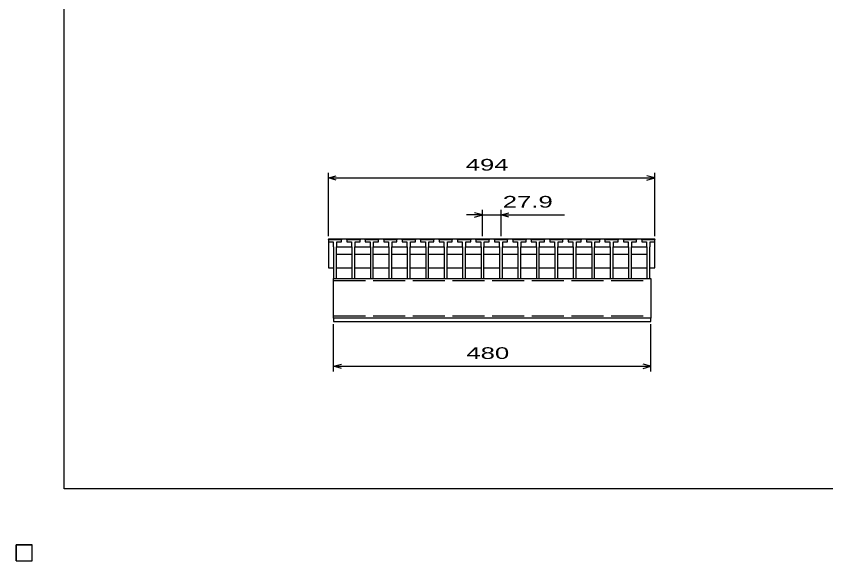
# Model space of a CAD drawing. Units: millimetres, scale not verified. Extents: x -1456 to 1385, y -1026 to 843.
# Drawn here: x -1456 to -231, y -1026 to -202 of the extents above; entities that cross this region are included whole.
import ezdxf
from ezdxf.enums import TextEntityAlignment as Align

# ---------------------------------------------------------------- set-up
doc = ezdxf.new("R2010")
doc.units = ezdxf.units.MM
doc.header["$LTSCALE"] = 8
doc.linetypes.add('DASHED', pattern=[7.5, 6, -1.5])
for name, color, linetype, lineweight in [('0_2', 150, 'Continuous', 25), ('16', 3, 'Continuous', 25), ('22', 2, 'Continuous', 25)]:
    doc.layers.add(name, color=color, linetype=linetype, lineweight=lineweight)
doc.styles.add('ベクトル', font='')
doc.styles.get('ベクトル').set_extended_font_data('ベクトル')

msp = doc.modelspace()

# ---------------------------------------------------------------- linework, layer by layer
at = {"layer": '0_2'}
for p, q in [((-1383.2, -917.2), (-1383.2, 842.8)), ((1384.8, -917.2), (-1383.2, -917.2))]:
    msp.add_line(p, q, dxfattribs=at)
at = {"layer": '16'}
for p, q in [((-983.8, -540.2), (-983.3, -538.7)), ((-983.8, -538.7), (-489.8, -538.7)), ((-983.8, -538.7), (-983.8, -582.7)), ((-983.3, -538.7), (-980.4, -538.7)), ((-980.4, -538.7), (-979.9, -540.2)), ((-975.75, -540.2), (-975.25, -538.7)), ((-975.25, -538.7), (-972.35, -538.7)), ((-972.35, -538.7), (-971.85, -540.2)), ((-967.7, -540.2), (-967.2, -538.7)), ((-967.2, -538.7), (-964.3, -538.7)), ((-964.3, -538.7), (-963.8, -540.2)), ((-955.9, -540.2), (-955.4, -538.7)), ((-955.4, -538.7), (-952.5, -538.7)), ((-952.5, -538.7), (-952, -540.2)), ((-947.85, -540.2), (-947.35, -538.7)), ((-947.35, -538.7), (-944.45, -538.7)), ((-944.45, -538.7), (-943.95, -540.2)), ((-939.8, -540.2), (-939.3, -538.7)), ((-939.3, -538.7), (-936.4, -538.7)), ((-936.4, -538.7), (-935.9, -540.2)), ((-928, -540.2), (-927.5, -538.7)), ((-927.5, -538.7), (-924.6, -538.7)), ((-924.6, -538.7), (-924.1, -540.2)), ((-919.95, -540.2), (-919.45, -538.7)), ((-919.45, -538.7), (-916.55, -538.7)), ((-916.55, -538.7), (-916.05, -540.2)), ((-911.9, -540.2), (-911.4, -538.7)), ((-911.4, -538.7), (-908.5, -538.7)), ((-908.5, -538.7), (-908, -540.2)), ((-900.1, -540.2), (-899.6, -538.7)), ((-899.6, -538.7), (-896.7, -538.7)), ((-896.7, -538.7), (-896.2, -540.2)), ((-892.05, -540.2), (-891.55, -538.7)), ((-891.55, -538.7), (-888.65, -538.7)), ((-888.65, -538.7), (-888.15, -540.2)), ((-884, -540.2), (-883.5, -538.7)), ((-883.5, -538.7), (-880.6, -538.7)), ((-880.6, -538.7), (-880.1, -540.2)), ((-872.2, -540.2), (-871.7, -538.7)), ((-871.7, -538.7), (-868.8, -538.7)), ((-868.8, -538.7), (-868.3, -540.2)), ((-864.15, -540.2), (-863.65, -538.7)), ((-863.65, -538.7), (-860.75, -538.7)), ((-860.75, -538.7), (-860.25, -540.2)), ((-856.1, -540.2), (-855.6, -538.7)), ((-855.6, -538.7), (-852.7, -538.7)), ((-852.7, -538.7), (-852.2, -540.2)), ((-844.3, -540.2), (-843.8, -538.7)), ((-843.8, -538.7), (-840.9, -538.7)), ((-840.9, -538.7), (-840.4, -540.2)), ((-836.25, -540.2), (-835.75, -538.7)), ((-835.75, -538.7), (-832.85, -538.7)), ((-832.85, -538.7), (-832.35, -540.2)), ((-828.2, -540.2), (-827.7, -538.7)), ((-827.7, -538.7), (-824.8, -538.7)), ((-824.8, -538.7), (-824.3, -540.2)), ((-816.4, -540.2), (-815.9, -538.7)), ((-815.9, -538.7), (-813, -538.7)), ((-813, -538.7), (-812.5, -540.2)), ((-808.35, -540.2), (-807.85, -538.7)), ((-807.85, -538.7), (-804.95, -538.7)), ((-804.95, -538.7), (-804.45, -540.2)), ((-800.3, -540.2), (-799.8, -538.7)), ((-799.8, -538.7), (-796.9, -538.7)), ((-796.9, -538.7), (-796.4, -540.2)), ((-788.5, -540.2), (-788, -538.7)), ((-788, -538.7), (-785.1, -538.7)), ((-785.1, -538.7), (-784.6, -540.2)), ((-780.45, -540.2), (-779.95, -538.7)), ((-779.95, -538.7), (-777.05, -538.7)), ((-777.05, -538.7), (-776.55, -540.2)), ((-772.4, -540.2), (-771.9, -538.7)), ((-771.9, -538.7), (-769, -538.7)), ((-769, -538.7), (-768.5, -540.2)), ((-760.6, -540.2), (-760.1, -538.7)), ((-760.1, -538.7), (-757.2, -538.7)), ((-757.2, -538.7), (-756.7, -540.2)), ((-752.55, -540.2), (-752.05, -538.7)), ((-752.05, -538.7), (-749.15, -538.7)), ((-749.15, -538.7), (-748.65, -540.2)), ((-744.5, -540.2), (-744, -538.7)), ((-744, -538.7), (-741.1, -538.7)), ((-741.1, -538.7), (-740.6, -540.2)), ((-732.7, -540.2), (-732.2, -538.7)), ((-732.2, -538.7), (-729.3, -538.7)), ((-729.3, -538.7), (-728.8, -540.2)), ((-724.65, -540.2), (-724.15, -538.7)), ((-724.15, -538.7), (-721.25, -538.7)), ((-721.25, -538.7), (-720.75, -540.2)), ((-716.6, -540.2), (-716.1, -538.7)), ((-716.1, -538.7), (-713.2, -538.7)), ((-713.2, -538.7), (-712.7, -540.2)), ((-704.8, -540.2), (-704.3, -538.7)), ((-704.3, -538.7), (-701.4, -538.7)), ((-701.4, -538.7), (-700.9, -540.2)), ((-696.75, -540.2), (-696.25, -538.7)), ((-696.25, -538.7), (-693.35, -538.7)), ((-693.35, -538.7), (-692.85, -540.2)), ((-688.7, -540.2), (-688.2, -538.7)), ((-688.2, -538.7), (-685.3, -538.7)), ((-685.3, -538.7), (-684.8, -540.2)), ((-676.9, -540.2), (-676.4, -538.7)), ((-676.4, -538.7), (-673.5, -538.7)), ((-673.5, -538.7), (-673, -540.2)), ((-668.85, -540.2), (-668.35, -538.7)), ((-668.35, -538.7), (-665.45, -538.7)), ((-665.45, -538.7), (-664.95, -540.2)), ((-660.8, -540.2), (-660.3, -538.7)), ((-660.3, -538.7), (-657.4, -538.7)), ((-657.4, -538.7), (-656.9, -540.2)), ((-649, -540.2), (-648.5, -538.7)), ((-648.5, -538.7), (-645.6, -538.7)), ((-645.6, -538.7), (-645.1, -540.2)), ((-640.95, -540.2), (-640.45, -538.7)), ((-640.45, -538.7), (-637.55, -538.7)), ((-637.55, -538.7), (-637.05, -540.2)), ((-632.9, -540.2), (-632.4, -538.7)), ((-632.4, -538.7), (-629.5, -538.7)), ((-629.5, -538.7), (-629, -540.2)), ((-621.1, -540.2), (-620.6, -538.7)), ((-620.6, -538.7), (-617.7, -538.7)), ((-617.7, -538.7), (-617.2, -540.2)), ((-613.05, -540.2), (-612.55, -538.7)), ((-612.55, -538.7), (-609.65, -538.7)), ((-609.65, -538.7), (-609.15, -540.2)), ((-605, -540.2), (-604.5, -538.7)), ((-604.5, -538.7), (-601.6, -538.7)), ((-601.6, -538.7), (-601.1, -540.2)), ((-593.2, -540.2), (-592.7, -538.7)), ((-592.7, -538.7), (-589.8, -538.7)), ((-589.8, -538.7), (-589.3, -540.2)), ((-585.15, -540.2), (-584.65, -538.7)), ((-584.65, -538.7), (-581.75, -538.7)), ((-581.75, -538.7), (-581.25, -540.2)), ((-577.1, -540.2), (-576.6, -538.7)), ((-576.6, -538.7), (-573.7, -538.7)), ((-573.7, -538.7), (-573.2, -540.2)), ((-565.3, -540.2), (-564.8, -538.7)), ((-564.8, -538.7), (-561.9, -538.7)), ((-561.9, -538.7), (-561.4, -540.2)), ((-557.25, -540.2), (-556.75, -538.7)), ((-556.75, -538.7), (-553.85, -538.7)), ((-553.85, -538.7), (-553.35, -540.2)), ((-549.2, -540.2), (-548.7, -538.7)), ((-548.7, -538.7), (-545.8, -538.7)), ((-545.8, -538.7), (-545.3, -540.2)), ((-537.4, -540.2), (-536.9, -538.7)), ((-536.9, -538.7), (-534, -538.7)), ((-534, -538.7), (-533.5, -540.2)), ((-529.35, -540.2), (-528.85, -538.7)), ((-528.85, -538.7), (-525.95, -538.7)), ((-525.95, -538.7), (-525.45, -540.2)), ((-521.3, -540.2), (-520.8, -538.7)), ((-520.8, -538.7), (-517.9, -538.7)), ((-517.9, -538.7), (-517.4, -540.2)), ((-509.8, -540.2), (-509.3, -538.7)), ((-509.3, -538.7), (-506.4, -538.7)), ((-506.4, -538.7), (-505.9, -540.2)), ((-501.75, -540.2), (-501.25, -538.7)), ((-501.25, -538.7), (-498.35, -538.7)), ((-498.35, -538.7), (-497.85, -540.2)), ((-493.7, -540.2), (-493.2, -538.7)), ((-493.2, -538.7), (-490.3, -538.7)), ((-490.3, -538.7), (-489.8, -540.2)), ((-489.8, -582.7), (-489.8, -538.7)), ((-983.8, -540.2), (-983.8, -543.2)), ((-963.8, -540.2), (-983.8, -540.2)), ((-983.8, -543.2), (-976.55, -543.2)), ((-976.55, -543.2), (-976.55, -550.2)), ((-976.55, -550.2), (-976.05, -550.7)), ((-976.05, -550.7), (-976.05, -598.7)), ((-971.55, -550.7), (-971.05, -550.2)), ((-971.55, -598.7), (-971.55, -550.7)), ((-971.55, -551.7), (-970.55, -550.7)), ((-971.05, -550.2), (-971.05, -543.2)), ((-971.05, -543.2), (-963.8, -543.2)), ((-970.55, -550.7), (-949.15, -550.7)), ((-963.8, -543.2), (-963.8, -540.2)), ((-955.9, -540.2), (-955.9, -543.2)), ((-935.9, -540.2), (-955.9, -540.2)), ((-955.9, -543.2), (-948.65, -543.2)), ((-949.15, -550.7), (-948.15, -551.7)), ((-948.65, -543.2), (-948.65, -550.2)), ((-948.65, -550.2), (-948.15, -550.7)), ((-948.15, -550.7), (-948.15, -598.7)), ((-943.65, -550.7), (-943.15, -550.2)), ((-943.65, -598.7), (-943.65, -550.7)), ((-943.65, -551.7), (-942.65, -550.7)), ((-943.15, -550.2), (-943.15, -543.2)), ((-943.15, -543.2), (-935.9, -543.2)), ((-942.65, -550.7), (-921.25, -550.7)), ((-935.9, -543.2), (-935.9, -540.2)), ((-928, -540.2), (-928, -543.2)), ((-908, -540.2), (-928, -540.2)), ((-928, -543.2), (-920.75, -543.2)), ((-921.25, -550.7), (-920.25, -551.7)), ((-920.75, -543.2), (-920.75, -550.2)), ((-920.75, -550.2), (-920.25, -550.7)), ((-920.25, -550.7), (-920.25, -598.7)), ((-915.75, -550.7), (-915.25, -550.2)), ((-915.75, -598.7), (-915.75, -550.7)), ((-915.75, -551.7), (-914.75, -550.7)), ((-915.25, -550.2), (-915.25, -543.2)), ((-915.25, -543.2), (-908, -543.2)), ((-914.75, -550.7), (-893.35, -550.7)), ((-908, -543.2), (-908, -540.2)), ((-900.1, -540.2), (-900.1, -543.2)), ((-880.1, -540.2), (-900.1, -540.2)), ((-900.1, -543.2), (-892.85, -543.2)), ((-893.35, -550.7), (-892.35, -551.7)), ((-892.85, -543.2), (-892.85, -550.2)), ((-892.85, -550.2), (-892.35, -550.7)), ((-892.35, -550.7), (-892.35, -598.7)), ((-887.85, -550.7), (-887.35, -550.2)), ((-887.85, -598.7), (-887.85, -550.7)), ((-887.85, -551.7), (-886.85, -550.7)), ((-887.35, -550.2), (-887.35, -543.2)), ((-887.35, -543.2), (-880.1, -543.2)), ((-886.85, -550.7), (-865.45, -550.7)), ((-880.1, -543.2), (-880.1, -540.2)), ((-872.2, -540.2), (-872.2, -543.2)), ((-852.2, -540.2), (-872.2, -540.2)), ((-872.2, -543.2), (-864.95, -543.2)), ((-865.45, -550.7), (-864.45, -551.7)), ((-864.95, -543.2), (-864.95, -550.2)), ((-864.95, -550.2), (-864.45, -550.7)), ((-864.45, -550.7), (-864.45, -598.7)), ((-859.95, -550.7), (-859.45, -550.2)), ((-859.95, -598.7), (-859.95, -550.7)), ((-859.95, -551.7), (-858.95, -550.7)), ((-859.45, -550.2), (-859.45, -543.2)), ((-859.45, -543.2), (-852.2, -543.2)), ((-858.95, -550.7), (-837.55, -550.7)), ((-852.2, -543.2), (-852.2, -540.2)), ((-844.3, -540.2), (-844.3, -543.2)), ((-824.3, -540.2), (-844.3, -540.2)), ((-844.3, -543.2), (-837.05, -543.2)), ((-837.55, -550.7), (-836.55, -551.7)), ((-837.05, -543.2), (-837.05, -550.2)), ((-837.05, -550.2), (-836.55, -550.7)), ((-836.55, -550.7), (-836.55, -598.7)), ((-832.05, -550.7), (-831.55, -550.2)), ((-832.05, -598.7), (-832.05, -550.7)), ((-832.05, -551.7), (-831.05, -550.7)), ((-831.55, -550.2), (-831.55, -543.2)), ((-831.55, -543.2), (-824.3, -543.2)), ((-831.05, -550.7), (-809.65, -550.7)), ((-824.3, -543.2), (-824.3, -540.2)), ((-816.4, -540.2), (-816.4, -543.2)), ((-796.4, -540.2), (-816.4, -540.2)), ((-816.4, -543.2), (-809.15, -543.2)), ((-809.65, -550.7), (-808.65, -551.7)), ((-809.15, -543.2), (-809.15, -550.2)), ((-809.15, -550.2), (-808.65, -550.7)), ((-808.65, -550.7), (-808.65, -598.7)), ((-804.15, -550.7), (-803.65, -550.2)), ((-804.15, -598.7), (-804.15, -550.7)), ((-804.15, -551.7), (-803.15, -550.7)), ((-803.65, -550.2), (-803.65, -543.2)), ((-803.65, -543.2), (-796.4, -543.2)), ((-803.15, -550.7), (-781.75, -550.7)), ((-796.4, -543.2), (-796.4, -540.2)), ((-788.5, -540.2), (-788.5, -543.2)), ((-768.5, -540.2), (-788.5, -540.2)), ((-788.5, -543.2), (-781.25, -543.2)), ((-781.75, -550.7), (-780.75, -551.7)), ((-781.25, -543.2), (-781.25, -550.2)), ((-781.25, -550.2), (-780.75, -550.7)), ((-780.75, -550.7), (-780.75, -598.7)), ((-776.25, -550.7), (-775.75, -550.2)), ((-776.25, -598.7), (-776.25, -550.7)), ((-776.25, -551.7), (-775.25, -550.7)), ((-775.75, -550.2), (-775.75, -543.2)), ((-775.75, -543.2), (-768.5, -543.2)), ((-775.25, -550.7), (-753.85, -550.7)), ((-768.5, -543.2), (-768.5, -540.2)), ((-760.6, -540.2), (-760.6, -543.2)), ((-740.6, -540.2), (-760.6, -540.2)), ((-760.6, -543.2), (-753.35, -543.2)), ((-753.85, -550.7), (-752.85, -551.7)), ((-753.35, -543.2), (-753.35, -550.2)), ((-753.35, -550.2), (-752.85, -550.7)), ((-752.85, -550.7), (-752.85, -598.7)), ((-748.35, -550.7), (-747.85, -550.2)), ((-748.35, -598.7), (-748.35, -550.7)), ((-748.35, -551.7), (-747.35, -550.7)), ((-747.85, -550.2), (-747.85, -543.2)), ((-747.85, -543.2), (-740.6, -543.2)), ((-747.35, -550.7), (-725.95, -550.7)), ((-740.6, -543.2), (-740.6, -540.2)), ((-732.7, -540.2), (-732.7, -543.2)), ((-712.7, -540.2), (-732.7, -540.2)), ((-732.7, -543.2), (-725.45, -543.2)), ((-725.95, -550.7), (-724.95, -551.7)), ((-725.45, -543.2), (-725.45, -550.2)), ((-725.45, -550.2), (-724.95, -550.7)), ((-724.95, -550.7), (-724.95, -598.7)), ((-720.45, -550.7), (-719.95, -550.2)), ((-720.45, -598.7), (-720.45, -550.7)), ((-720.45, -551.7), (-719.45, -550.7)), ((-719.95, -550.2), (-719.95, -543.2)), ((-719.95, -543.2), (-712.7, -543.2)), ((-719.45, -550.7), (-698.05, -550.7)), ((-712.7, -543.2), (-712.7, -540.2)), ((-704.8, -540.2), (-704.8, -543.2)), ((-684.8, -540.2), (-704.8, -540.2)), ((-704.8, -543.2), (-697.55, -543.2)), ((-698.05, -550.7), (-697.05, -551.7)), ((-697.55, -543.2), (-697.55, -550.2)), ((-697.55, -550.2), (-697.05, -550.7)), ((-697.05, -550.7), (-697.05, -598.7)), ((-692.55, -550.7), (-692.05, -550.2)), ((-692.55, -598.7), (-692.55, -550.7)), ((-692.55, -551.7), (-691.55, -550.7)), ((-692.05, -550.2), (-692.05, -543.2)), ((-692.05, -543.2), (-684.8, -543.2)), ((-691.55, -550.7), (-670.15, -550.7)), ((-684.8, -543.2), (-684.8, -540.2)), ((-676.9, -540.2), (-676.9, -543.2)), ((-656.9, -540.2), (-676.9, -540.2)), ((-676.9, -543.2), (-669.65, -543.2)), ((-670.15, -550.7), (-669.15, -551.7)), ((-669.65, -543.2), (-669.65, -550.2)), ((-669.65, -550.2), (-669.15, -550.7)), ((-669.15, -550.7), (-669.15, -598.7)), ((-664.65, -550.7), (-664.15, -550.2)), ((-664.65, -598.7), (-664.65, -550.7)), ((-664.65, -551.7), (-663.65, -550.7)), ((-664.15, -550.2), (-664.15, -543.2)), ((-664.15, -543.2), (-656.9, -543.2)), ((-663.65, -550.7), (-642.25, -550.7)), ((-656.9, -543.2), (-656.9, -540.2)), ((-649, -540.2), (-649, -543.2)), ((-629, -540.2), (-649, -540.2)), ((-649, -543.2), (-641.75, -543.2)), ((-642.25, -550.7), (-641.25, -551.7)), ((-641.75, -543.2), (-641.75, -550.2)), ((-641.75, -550.2), (-641.25, -550.7)), ((-641.25, -550.7), (-641.25, -598.7)), ((-636.75, -550.7), (-636.25, -550.2)), ((-636.75, -598.7), (-636.75, -550.7)), ((-636.75, -551.7), (-635.75, -550.7)), ((-636.25, -550.2), (-636.25, -543.2)), ((-636.25, -543.2), (-629, -543.2)), ((-635.75, -550.7), (-614.35, -550.7)), ((-629, -543.2), (-629, -540.2)), ((-621.1, -540.2), (-621.1, -543.2)), ((-601.1, -540.2), (-621.1, -540.2)), ((-621.1, -543.2), (-613.85, -543.2)), ((-614.35, -550.7), (-613.35, -551.7)), ((-613.85, -543.2), (-613.85, -550.2)), ((-613.85, -550.2), (-613.35, -550.7)), ((-613.35, -550.7), (-613.35, -598.7)), ((-608.85, -550.7), (-608.35, -550.2)), ((-608.85, -598.7), (-608.85, -550.7)), ((-608.85, -551.7), (-607.85, -550.7)), ((-608.35, -550.2), (-608.35, -543.2)), ((-608.35, -543.2), (-601.1, -543.2)), ((-607.85, -550.7), (-586.45, -550.7)), ((-601.1, -543.2), (-601.1, -540.2)), ((-593.2, -540.2), (-593.2, -543.2)), ((-573.2, -540.2), (-593.2, -540.2)), ((-593.2, -543.2), (-585.95, -543.2)), ((-586.45, -550.7), (-585.45, -551.7)), ((-585.95, -543.2), (-585.95, -550.2)), ((-585.95, -550.2), (-585.45, -550.7)), ((-585.45, -550.7), (-585.45, -598.7)), ((-580.95, -550.7), (-580.45, -550.2)), ((-580.95, -598.7), (-580.95, -550.7)), ((-580.95, -551.7), (-579.95, -550.7)), ((-580.45, -550.2), (-580.45, -543.2)), ((-580.45, -543.2), (-573.2, -543.2)), ((-579.95, -550.7), (-558.55, -550.7)), ((-573.2, -543.2), (-573.2, -540.2)), ((-565.3, -540.2), (-565.3, -543.2)), ((-545.3, -540.2), (-565.3, -540.2)), ((-565.3, -543.2), (-558.05, -543.2)), ((-558.55, -550.7), (-557.55, -551.7)), ((-558.05, -543.2), (-558.05, -550.2)), ((-558.05, -550.2), (-557.55, -550.7)), ((-557.55, -550.7), (-557.55, -598.7)), ((-553.05, -550.7), (-552.55, -550.2)), ((-553.05, -598.7), (-553.05, -550.7)), ((-553.05, -551.7), (-552.05, -550.7)), ((-552.55, -550.2), (-552.55, -543.2)), ((-552.55, -543.2), (-545.3, -543.2)), ((-552.05, -550.7), (-530.65, -550.7)), ((-545.3, -543.2), (-545.3, -540.2)), ((-537.4, -540.2), (-537.4, -543.2)), ((-517.4, -540.2), (-537.4, -540.2)), ((-537.4, -543.2), (-530.15, -543.2)), ((-530.65, -550.7), (-529.65, -551.7)), ((-530.15, -543.2), (-530.15, -550.2)), ((-530.15, -550.2), (-529.65, -550.7)), ((-529.65, -550.7), (-529.65, -598.7)), ((-525.15, -550.7), (-524.65, -550.2)), ((-525.15, -598.7), (-525.15, -550.7)), ((-525.15, -551.7), (-524.15, -550.7)), ((-524.65, -550.2), (-524.65, -543.2)), ((-524.65, -543.2), (-517.4, -543.2)), ((-524.15, -550.7), (-503.05, -550.7)), ((-517.4, -543.2), (-517.4, -540.2)), ((-509.8, -540.2), (-509.8, -543.2)), ((-489.8, -540.2), (-509.8, -540.2)), ((-509.8, -543.2), (-502.55, -543.2)), ((-503.05, -550.7), (-502.05, -551.7)), ((-502.55, -543.2), (-502.55, -550.2)), ((-502.55, -550.2), (-502.05, -550.7)), ((-502.05, -550.7), (-502.05, -598.7)), ((-497.55, -550.7), (-497.05, -550.2)), ((-497.55, -598.7), (-497.55, -550.7)), ((-497.05, -550.2), (-497.05, -543.2)), ((-497.05, -543.2), (-489.8, -543.2)), ((-489.8, -543.2), (-489.8, -540.2)), ((-970.55, -562.7), (-971.55, -561.7)), ((-949.15, -562.7), (-970.55, -562.7)), ((-948.15, -561.7), (-949.15, -562.7)), ((-942.65, -562.7), (-943.65, -561.7)), ((-921.25, -562.7), (-942.65, -562.7)), ((-920.25, -561.7), (-921.25, -562.7)), ((-914.75, -562.7), (-915.75, -561.7)), ((-893.35, -562.7), (-914.75, -562.7)), ((-892.35, -561.7), (-893.35, -562.7)), ((-886.85, -562.7), (-887.85, -561.7)), ((-865.45, -562.7), (-886.85, -562.7)), ((-864.45, -561.7), (-865.45, -562.7)), ((-858.95, -562.7), (-859.95, -561.7)), ((-837.55, -562.7), (-858.95, -562.7)), ((-836.55, -561.7), (-837.55, -562.7)), ((-831.05, -562.7), (-832.05, -561.7)), ((-809.65, -562.7), (-831.05, -562.7)), ((-808.65, -561.7), (-809.65, -562.7)), ((-803.15, -562.7), (-804.15, -561.7)), ((-781.75, -562.7), (-803.15, -562.7)), ((-780.75, -561.7), (-781.75, -562.7)), ((-775.25, -562.7), (-776.25, -561.7)), ((-753.85, -562.7), (-775.25, -562.7)), ((-752.85, -561.7), (-753.85, -562.7)), ((-747.35, -562.7), (-748.35, -561.7)), ((-725.95, -562.7), (-747.35, -562.7)), ((-724.95, -561.7), (-725.95, -562.7)), ((-719.45, -562.7), (-720.45, -561.7)), ((-698.05, -562.7), (-719.45, -562.7)), ((-697.05, -561.7), (-698.05, -562.7)), ((-691.55, -562.7), (-692.55, -561.7)), ((-670.15, -562.7), (-691.55, -562.7)), ((-669.15, -561.7), (-670.15, -562.7)), ((-663.65, -562.7), (-664.65, -561.7)), ((-642.25, -562.7), (-663.65, -562.7)), ((-641.25, -561.7), (-642.25, -562.7)), ((-635.75, -562.7), (-636.75, -561.7)), ((-614.35, -562.7), (-635.75, -562.7)), ((-613.35, -561.7), (-614.35, -562.7)), ((-607.85, -562.7), (-608.85, -561.7)), ((-586.45, -562.7), (-607.85, -562.7)), ((-585.45, -561.7), (-586.45, -562.7)), ((-579.95, -562.7), (-580.95, -561.7)), ((-558.55, -562.7), (-579.95, -562.7)), ((-557.55, -561.7), (-558.55, -562.7)), ((-552.05, -562.7), (-553.05, -561.7)), ((-530.65, -562.7), (-552.05, -562.7)), ((-529.65, -561.7), (-530.65, -562.7)), ((-524.15, -562.7), (-525.15, -561.7)), ((-503.05, -562.7), (-524.15, -562.7)), ((-502.05, -561.7), (-503.05, -562.7)), ((-983.8, -582.7), (-976.05, -582.7)), ((-971.55, -582.7), (-948.15, -582.7)), ((-943.65, -582.7), (-920.25, -582.7)), ((-915.75, -582.7), (-892.35, -582.7)), ((-887.85, -582.7), (-864.45, -582.7)), ((-859.95, -582.7), (-836.55, -582.7)), ((-832.05, -582.7), (-808.65, -582.7)), ((-804.15, -582.7), (-780.75, -582.7)), ((-776.25, -582.7), (-752.85, -582.7)), ((-748.35, -582.7), (-724.95, -582.7)), ((-720.45, -582.7), (-697.05, -582.7)), ((-692.55, -582.7), (-669.15, -582.7)), ((-664.65, -582.7), (-641.25, -582.7)), ((-636.75, -582.7), (-613.35, -582.7)), ((-608.85, -582.7), (-585.45, -582.7)), ((-580.95, -582.7), (-557.55, -582.7)), ((-553.05, -582.7), (-529.65, -582.7)), ((-525.15, -582.7), (-502.05, -582.7)), ((-497.55, -582.7), (-489.8, -582.7)), ((-976.05, -598.7), (-971.55, -598.7)), ((-975.8, -598.7), (-495.8, -598.7)), ((-975.8, -658.7), (-975.8, -598.7)), ((-948.15, -598.7), (-943.65, -598.7)), ((-920.25, -598.7), (-915.75, -598.7)), ((-892.35, -598.7), (-887.85, -598.7)), ((-864.45, -598.7), (-859.95, -598.7)), ((-836.55, -598.7), (-832.05, -598.7)), ((-808.65, -598.7), (-804.15, -598.7)), ((-780.75, -598.7), (-776.25, -598.7)), ((-752.85, -598.7), (-748.35, -598.7)), ((-724.95, -598.7), (-720.45, -598.7)), ((-697.05, -598.7), (-692.55, -598.7)), ((-669.15, -598.7), (-664.65, -598.7)), ((-641.25, -598.7), (-636.75, -598.7)), ((-613.35, -598.7), (-608.85, -598.7)), ((-585.45, -598.7), (-580.95, -598.7)), ((-557.55, -598.7), (-553.05, -598.7)), ((-529.65, -598.7), (-525.15, -598.7)), ((-502.05, -598.7), (-497.55, -598.7)), ((-495.8, -598.7), (-495.8, -658.7)), ((-495.8, -658.7), (-975.8, -658.7)), ((-975.8, -658.7), (-975.8, -663.7)), ((-495.8, -663.7), (-495.8, -658.7)), ((-975.8, -663.7), (-495.8, -663.7)), ((-1456, -1002), (-1432, -1002)), ((-1456, -1026), (-1456, -1002)), ((-1456, -1002), (-1432, -1002)), ((-1456, -1026), (-1456, -1002)), ((-1456, -1002), (-1432, -1002)), ((-1456, -1026), (-1456, -1002)), ((-1456, -1002), (-1432, -1002)), ((-1456, -1026), (-1456, -1002)), ((-1456, -1002), (-1432, -1002)), ((-1456, -1026), (-1456, -1002)), ((-1432, -1026), (-1432, -1002)), ((-1432, -1026), (-1432, -1002)), ((-1432, -1026), (-1432, -1002)), ((-1432, -1026), (-1432, -1002)), ((-1432, -1026), (-1432, -1002)), ((-1456, -1026), (-1432, -1026)), ((-1456, -1026), (-1432, -1026)), ((-1456, -1026), (-1432, -1026)), ((-1456, -1026), (-1432, -1026)), ((-1456, -1026), (-1432, -1026))]:
    msp.add_line(p, q, dxfattribs=at)
at = {"layer": '16', "linetype": 'DASHED'}
for p, q in [((-975.8, -601.9), (-495.8, -601.9)), ((-975.8, -655.5), (-495.8, -655.5))]:
    msp.add_line(p, q, dxfattribs=at)
at = {"layer": '22', "color": 4}
for p, q in [((-983.8, -534.7), (-983.8, -438.7)), ((-489.8, -534.7), (-489.8, -438.7)), ((-983.8, -446.7), (-971.8, -443.5)), ((-971.8, -449.9), (-983.8, -446.7)), ((-983.8, -446.7), (-489.8, -446.7)), ((-489.8, -446.7), (-501.8, -443.5)), ((-501.8, -449.9), (-489.8, -446.7)), ((-750.6, -502.7), (-762.6, -499.5)), ((-750.6, -534.7), (-750.6, -494.7)), ((-722.7, -494.7), (-722.7, -534.7)), ((-722.7, -502.7), (-710.7, -499.5)), ((-750.6, -502.7), (-774.6, -502.7)), ((-762.6, -505.9), (-750.6, -502.7)), ((-750.6, -502.7), (-722.7, -502.7)), ((-710.7, -505.9), (-722.7, -502.7)), ((-722.7, -502.7), (-626.7, -502.7)), ((-975.8, -739.7), (-975.8, -667.7)), ((-495.8, -739.7), (-495.8, -667.7)), ((-975.8, -731.7), (-963.8, -728.5)), ((-963.8, -734.9), (-975.8, -731.7)), ((-975.8, -731.7), (-495.8, -731.7)), ((-495.8, -731.7), (-507.8, -728.5)), ((-507.8, -734.9), (-495.8, -731.7))]:
    msp.add_line(p, q, dxfattribs=at)
at = {"layer": '22'}
for p, q in [((-1432, -1002), (-1456, -1002)), ((-1456, -1002), (-1456, -1026)), ((-1432, -1002), (-1456, -1002)), ((-1456, -1002), (-1456, -1026)), ((-1432, -1002), (-1456, -1002)), ((-1456, -1002), (-1456, -1026)), ((-1432, -1026), (-1432, -1002)), ((-1432, -1026), (-1432, -1002)), ((-1432, -1026), (-1432, -1002)), ((-1456, -1026), (-1432, -1026)), ((-1456, -1026), (-1432, -1026)), ((-1456, -1026), (-1432, -1026))]:
    msp.add_line(p, q, dxfattribs=at)

# ---------------------------------------------------------------- texts
at = {"layer": '22', "style": 'ベクトル', "width": 1.65}
for s, p in [(' 494 ', (-786.8, -426.7)), (' 27.9 ', (-730.7, -482.7)), (' 480 ', (-785.8, -711.7))]:
    msp.add_text(s, height=17.6, dxfattribs=at).set_placement(p, align=Align.MIDDLE_LEFT)

doc.saveas('drawing.dxf')
